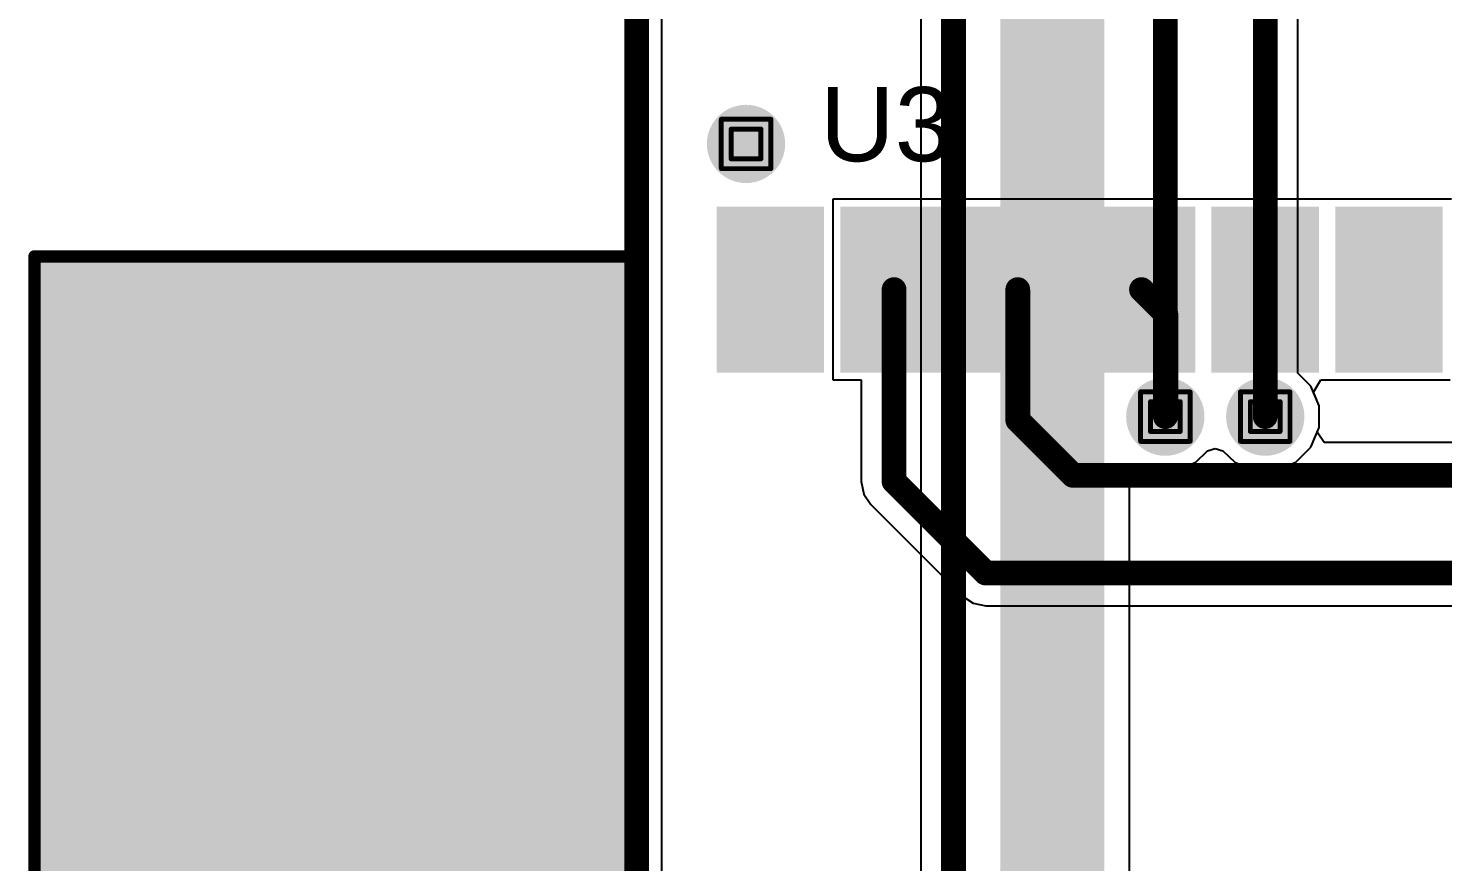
# Model space of a CAD drawing. Header units: inches. Extents: x -6 to 198, y 0 to 119.
# Drawn here: x -6.25 to 8.27, y 30.52 to 39.08 of the extents above; entities that cross this region are included whole.
import ezdxf

# ---------------------------------------------------------------- set-up
doc = ezdxf.new("R2010")
doc.units = ezdxf.units.IN
for name, color, linetype in [('Board Outline', 216, 'Continuous'), ('Bottom Layer', 5, 'Continuous'), ('Bottom Solder', 6, 'Continuous'), ('Drill Drawing', 1, 'Continuous'), ('Keep-Out Layer', 6, 'Continuous'), ('Top Layer', 1, 'Continuous'), ('Top Overlay', 2, 'Continuous'), ('Top Paste', 8, 'Continuous'), ('Top Solder', 216, 'Continuous'), ('Via Holes', 16, 'Continuous')]:
    doc.layers.add(name, color=color, linetype=linetype)
doc.styles.add('Arial', font='', dxfattribs={"height": 0.2})
doc.styles.get('Arial').set_extended_font_data('Arial')

# ---------------------------------------------------------------- blocks, each defined once
blk = doc.blocks.new('41_SMD_M______31')
at = {"layer": 'Keep-Out Layer'}
blk.add_hatch(color=6, dxfattribs=at).paths.add_polyline_path([(-9.045, 10.287), (9.04, 10.287), (9.04, 16.383), (-9.045, 16.383)])
at = {"layer": 'Top Layer'}
for points in [[(8, 9.33), (9.5, 9.33), (9.5, 8.43), (8, 8.43)], [(8, 8.06), (9.5, 8.06), (9.5, 7.16), (8, 7.16)], [(8, 6.79), (9.5, 6.79), (9.5, 5.89), (8, 5.89)], [(8, 5.52), (9.5, 5.52), (9.5, 4.62), (8, 4.62)], [(8, 4.25), (9.5, 4.25), (9.5, 3.35), (8, 3.35)], [(8, 2.98), (9.5, 2.98), (9.5, 2.08), (8, 2.08)]]:
    blk.add_hatch(color=1, dxfattribs=at).paths.add_polyline_path(points)
at = {"layer": 'Top Overlay'}
for points in [[(2.746, 15.367), (5.286, 15.367), (5.286, 15.9), (2.746, 15.9)], [(3.279, 13.36), (3.279, 15.9), (2.746, 15.9), (2.746, 13.36)], [(5.286, 13.36), (5.286, 15.9), (4.752, 15.9), (4.752, 13.36)], [(7.292, 13.36), (7.292, 15.9), (6.759, 15.9), (6.759, 13.36)], [(0.739, 13.36), (3.279, 13.36), (3.279, 13.894), (0.739, 13.894)], [(4.752, 13.36), (7.292, 13.36), (7.292, 13.894), (4.752, 13.894)]]:
    blk.add_hatch(color=2, dxfattribs=at).paths.add_polyline_path(points)
at = {"layer": 'Top Paste'}
for points in [[(8, 9.33), (9.5, 9.33), (9.5, 8.43), (8, 8.43)], [(8, 8.06), (9.5, 8.06), (9.5, 7.16), (8, 7.16)], [(8, 6.79), (9.5, 6.79), (9.5, 5.89), (8, 5.89)], [(8, 5.52), (9.5, 5.52), (9.5, 4.62), (8, 4.62)], [(8, 4.25), (9.5, 4.25), (9.5, 3.35), (8, 3.35)], [(8, 2.98), (9.5, 2.98), (9.5, 2.08), (8, 2.08)]]:
    blk.add_hatch(color=8, dxfattribs=at).paths.add_polyline_path(points)
at = {"layer": 'Top Solder'}
for points in [[(7.898, 9.432), (9.602, 9.432), (9.602, 8.328), (7.898, 8.328)], [(7.898, 8.162), (9.602, 8.162), (9.602, 7.058), (7.898, 7.058)], [(7.898, 6.892), (9.602, 6.892), (9.602, 5.788), (7.898, 5.788)], [(7.898, 5.622), (9.602, 5.622), (9.602, 4.518), (7.898, 4.518)], [(7.898, 4.352), (9.602, 4.352), (9.602, 3.248), (7.898, 3.248)], [(7.898, 3.082), (9.602, 3.082), (9.602, 1.978), (7.898, 1.978)]]:
    blk.add_hatch(color=216, dxfattribs=at).paths.add_polyline_path(points)
at = {"layer": 'Top Overlay'}
for points in [[(9.091, 16.434, 0.127, 0.127, 0), (-9.096, 16.434, 0.127, 0.127, 0)], [(9.091, 16.434, 0.127, 0.127, 0), (9.091, 10.244, 0.127, 0.127, 0)], [(9.086, 10.244, 0.127, 0.127, 0), (-9.096, 10.244, 0.127, 0.127, 0)]]:
    blk.add_lwpolyline(points, format="xyseb", dxfattribs=at)
for points in [[(9.059, 16.434, 0.0635, 0.0635, 1), (9.123, 16.434, 0.0635, 0.0635, 1)], [(9.059, 16.434, 0.0635, 0.0635, 1), (9.123, 16.434, 0.0635, 0.0635, 1)], [(9.054, 10.244, 0.0635, 0.0635, 1), (9.118, 10.244, 0.0635, 0.0635, 1)], [(9.059, 10.244, 0.0635, 0.0635, 1), (9.123, 10.244, 0.0635, 0.0635, 1)]]:
    blk.add_lwpolyline(points, format="xyseb", close=True, dxfattribs=at)

msp = doc.modelspace()

# ---------------------------------------------------------------- hatches: boundary and pattern name
at = {"layer": 'Bottom Layer'}
msp.add_hatch(color=5, dxfattribs=at).paths.add_polyline_path([(3.734, 20.145), (4.801, 20.145), (4.801, 40.498), (3.734, 40.498)])
h = msp.add_hatch(color=5, dxfattribs=at)
edge = h.paths.add_edge_path()
edge.add_arc((1.122, 37.897), 0.3, 0, 360)
h = msp.add_hatch(color=5, dxfattribs=at)
edge = h.paths.add_edge_path()
edge.add_arc((5.426, 35.096), 0.3, 0, 360)
h = msp.add_hatch(color=5, dxfattribs=at)
edge = h.paths.add_edge_path()
edge.add_arc((6.452, 35.096), 0.3, 0, 360)
at = {"layer": 'Bottom Solder'}
h = msp.add_hatch(color=6, dxfattribs=at)
edge = h.paths.add_edge_path()
edge.add_arc((1.122, 37.897), 0.402, 0, 360)
h = msp.add_hatch(color=6, dxfattribs=at)
edge = h.paths.add_edge_path()
edge.add_arc((5.426, 35.096), 0.402, 0, 360)
h = msp.add_hatch(color=6, dxfattribs=at)
edge = h.paths.add_edge_path()
edge.add_arc((6.452, 35.096), 0.402, 0, 360)
at = {"layer": 'Top Layer'}
h = msp.add_hatch(color=1, dxfattribs=at)
edge = h.paths.add_edge_path()
edge.add_arc((1.122, 37.897), 0.3, 0, 360)
h = msp.add_hatch(color=1, dxfattribs=at)
edge = h.paths.add_edge_path()
edge.add_arc((5.426, 35.096), 0.3, 0, 360)
h = msp.add_hatch(color=1, dxfattribs=at)
edge = h.paths.add_edge_path()
edge.add_arc((6.452, 35.096), 0.3, 0, 360)
at = {"layer": 'Top Solder'}
h = msp.add_hatch(color=216, dxfattribs=at)
edge = h.paths.add_edge_path()
edge.add_arc((1.122, 37.897), 0.402, 0, 360)
h = msp.add_hatch(color=216, dxfattribs=at)
edge = h.paths.add_edge_path()
edge.add_arc((5.426, 35.096), 0.402, 0, 360)
h = msp.add_hatch(color=216, dxfattribs=at)
edge = h.paths.add_edge_path()
edge.add_arc((6.452, 35.096), 0.402, 0, 360)
at = {"layer": 'Via Holes'}
h = msp.add_hatch(color=7, dxfattribs=at)
edge = h.paths.add_edge_path()
edge.add_arc((1.122, 37.897), 0.15, 0, 360)
h = msp.add_hatch(color=7, dxfattribs=at)
edge = h.paths.add_edge_path()
edge.add_arc((5.426, 35.096), 0.15, 0, 360)
h = msp.add_hatch(color=7, dxfattribs=at)
edge = h.paths.add_edge_path()
edge.add_arc((6.452, 35.096), 0.15, 0, 360)

# ---------------------------------------------------------------- linework, layer by layer
at = {"layer": 'Board Outline'}
msp.add_lwpolyline([(0, 0, 0.254, 0.254, 0), (0, 55, 0.254, 0.254, 0)], format="xyseb", dxfattribs=at)
at = {"layer": 'Bottom Layer'}
for p, q in [((0.259, 4.271), (0.259, 50.729)), ((2.915, 44.532), (2.915, 18.36)), ((6.788, 35.543), (6.788, 43.87)), ((6.921, 35.41), (6.788, 35.543)), ((7.006, 35.207), (6.921, 35.41)), ((7.006, 34.986), (7.006, 35.207)), ((6.921, 34.783), (7.006, 34.986)), ((5.74, 34.627), (5.86, 34.746)), ((5.86, 34.746), (5.939, 34.77)), ((5.939, 34.77), (6.018, 34.746)), ((6.018, 34.746), (6.138, 34.627)), ((6.765, 34.627), (6.921, 34.783)), ((5.06, 34.514), (5.187, 34.596)), ((5.187, 34.596), (5.316, 34.542)), ((5.537, 34.542), (5.74, 34.627)), ((6.138, 34.627), (6.341, 34.542)), ((6.562, 34.542), (6.765, 34.627)), ((5.06, 23.547), (5.06, 34.514)), ((5.316, 34.542), (5.537, 34.542)), ((6.341, 34.542), (6.562, 34.542))]:
    msp.add_line(p, q, dxfattribs=at)
for points in [[(3.252, 18.36, 0.254, 0.254, 0), (3.252, 44.532, 0.254, 0.254, 0)], [(6.452, 35.341, 0.254, 0.254, 0), (6.452, 43.87, 0.254, 0.254, 0)], [(5.426, 35.096, 0.254, 0.254, 0), (5.426, 43.264, 0.254, 0.254, 0)]]:
    msp.add_lwpolyline(points, format="xyseb", dxfattribs=at)
for points in [[(6.388, 35.341, 0.127, 0.127, 1), (6.515, 35.341, 0.127, 0.127, 1)], [(5.363, 35.096, 0.127, 0.127, 1), (5.49, 35.096, 0.127, 0.127, 1)]]:
    msp.add_lwpolyline(points, format="xyseb", close=True, dxfattribs=at)
at = {"layer": 'Drill Drawing'}
for points in [[(0.868, 38.151, 0.0508, 0.0508, 0), (1.376, 38.151, 0.0508, 0.0508, 0)], [(0.868, 37.643, 0.0508, 0.0508, 0), (0.868, 38.151, 0.0508, 0.0508, 0)], [(0.97, 38.049, 0.0508, 0.0508, 0), (1.275, 38.049, 0.0508, 0.0508, 0)], [(0.97, 37.744, 0.0508, 0.0508, 0), (0.97, 38.049, 0.0508, 0.0508, 0)], [(1.275, 37.744, 0.0508, 0.0508, 0), (1.275, 38.049, 0.0508, 0.0508, 0)], [(1.376, 37.643, 0.0508, 0.0508, 0), (1.376, 38.151, 0.0508, 0.0508, 0)], [(0.97, 37.744, 0.0508, 0.0508, 0), (1.275, 37.744, 0.0508, 0.0508, 0)], [(0.868, 37.643, 0.0508, 0.0508, 0), (1.376, 37.643, 0.0508, 0.0508, 0)], [(5.172, 35.35, 0.0508, 0.0508, 0), (5.68, 35.35, 0.0508, 0.0508, 0)], [(5.172, 34.842, 0.0508, 0.0508, 0), (5.172, 35.35, 0.0508, 0.0508, 0)], [(5.68, 34.842, 0.0508, 0.0508, 0), (5.68, 35.35, 0.0508, 0.0508, 0)], [(6.198, 35.35, 0.0508, 0.0508, 0), (6.706, 35.35, 0.0508, 0.0508, 0)], [(6.198, 34.842, 0.0508, 0.0508, 0), (6.198, 35.35, 0.0508, 0.0508, 0)], [(6.706, 34.842, 0.0508, 0.0508, 0), (6.706, 35.35, 0.0508, 0.0508, 0)], [(5.274, 35.249, 0.0508, 0.0508, 0), (5.579, 35.249, 0.0508, 0.0508, 0)], [(5.274, 34.944, 0.0508, 0.0508, 0), (5.274, 35.249, 0.0508, 0.0508, 0)], [(5.579, 34.944, 0.0508, 0.0508, 0), (5.579, 35.249, 0.0508, 0.0508, 0)], [(6.299, 35.249, 0.0508, 0.0508, 0), (6.604, 35.249, 0.0508, 0.0508, 0)], [(6.299, 34.944, 0.0508, 0.0508, 0), (6.299, 35.249, 0.0508, 0.0508, 0)], [(6.604, 34.944, 0.0508, 0.0508, 0), (6.604, 35.249, 0.0508, 0.0508, 0)], [(5.172, 34.842, 0.0508, 0.0508, 0), (5.68, 34.842, 0.0508, 0.0508, 0)], [(5.274, 34.944, 0.0508, 0.0508, 0), (5.579, 34.944, 0.0508, 0.0508, 0)], [(6.198, 34.842, 0.0508, 0.0508, 0), (6.706, 34.842, 0.0508, 0.0508, 0)], [(6.299, 34.944, 0.0508, 0.0508, 0), (6.604, 34.944, 0.0508, 0.0508, 0)]]:
    msp.add_lwpolyline(points, format="xyseb", dxfattribs=at)
for points in [[(0.856, 38.151, 0.0254, 0.0254, 1), (0.881, 38.151, 0.0254, 0.0254, 1)], [(0.856, 38.151, 0.0254, 0.0254, 1), (0.881, 38.151, 0.0254, 0.0254, 1)], [(0.957, 38.049, 0.0254, 0.0254, 1), (0.983, 38.049, 0.0254, 0.0254, 1)], [(0.957, 38.049, 0.0254, 0.0254, 1), (0.983, 38.049, 0.0254, 0.0254, 1)], [(1.262, 38.049, 0.0254, 0.0254, 1), (1.288, 38.049, 0.0254, 0.0254, 1)], [(1.262, 38.049, 0.0254, 0.0254, 1), (1.288, 38.049, 0.0254, 0.0254, 1)], [(1.364, 38.151, 0.0254, 0.0254, 1), (1.389, 38.151, 0.0254, 0.0254, 1)], [(1.364, 38.151, 0.0254, 0.0254, 1), (1.389, 38.151, 0.0254, 0.0254, 1)], [(0.957, 37.744, 0.0254, 0.0254, 1), (0.983, 37.744, 0.0254, 0.0254, 1)], [(0.957, 37.744, 0.0254, 0.0254, 1), (0.983, 37.744, 0.0254, 0.0254, 1)], [(1.262, 37.744, 0.0254, 0.0254, 1), (1.288, 37.744, 0.0254, 0.0254, 1)], [(1.262, 37.744, 0.0254, 0.0254, 1), (1.288, 37.744, 0.0254, 0.0254, 1)], [(0.856, 37.643, 0.0254, 0.0254, 1), (0.881, 37.643, 0.0254, 0.0254, 1)], [(0.856, 37.643, 0.0254, 0.0254, 1), (0.881, 37.643, 0.0254, 0.0254, 1)], [(1.364, 37.643, 0.0254, 0.0254, 1), (1.389, 37.643, 0.0254, 0.0254, 1)], [(1.364, 37.643, 0.0254, 0.0254, 1), (1.389, 37.643, 0.0254, 0.0254, 1)], [(5.16, 35.35, 0.0254, 0.0254, 1), (5.185, 35.35, 0.0254, 0.0254, 1)], [(5.16, 35.35, 0.0254, 0.0254, 1), (5.185, 35.35, 0.0254, 0.0254, 1)], [(5.668, 35.35, 0.0254, 0.0254, 1), (5.693, 35.35, 0.0254, 0.0254, 1)], [(5.668, 35.35, 0.0254, 0.0254, 1), (5.693, 35.35, 0.0254, 0.0254, 1)], [(6.185, 35.35, 0.0254, 0.0254, 1), (6.21, 35.35, 0.0254, 0.0254, 1)], [(6.185, 35.35, 0.0254, 0.0254, 1), (6.21, 35.35, 0.0254, 0.0254, 1)], [(6.693, 35.35, 0.0254, 0.0254, 1), (6.718, 35.35, 0.0254, 0.0254, 1)], [(6.693, 35.35, 0.0254, 0.0254, 1), (6.718, 35.35, 0.0254, 0.0254, 1)], [(5.261, 35.249, 0.0254, 0.0254, 1), (5.287, 35.249, 0.0254, 0.0254, 1)], [(5.261, 35.249, 0.0254, 0.0254, 1), (5.287, 35.249, 0.0254, 0.0254, 1)], [(5.566, 35.249, 0.0254, 0.0254, 1), (5.592, 35.249, 0.0254, 0.0254, 1)], [(5.566, 35.249, 0.0254, 0.0254, 1), (5.592, 35.249, 0.0254, 0.0254, 1)], [(6.286, 35.249, 0.0254, 0.0254, 1), (6.312, 35.249, 0.0254, 0.0254, 1)], [(6.286, 35.249, 0.0254, 0.0254, 1), (6.312, 35.249, 0.0254, 0.0254, 1)], [(6.591, 35.249, 0.0254, 0.0254, 1), (6.617, 35.249, 0.0254, 0.0254, 1)], [(6.591, 35.249, 0.0254, 0.0254, 1), (6.617, 35.249, 0.0254, 0.0254, 1)], [(5.16, 34.842, 0.0254, 0.0254, 1), (5.185, 34.842, 0.0254, 0.0254, 1)], [(5.16, 34.842, 0.0254, 0.0254, 1), (5.185, 34.842, 0.0254, 0.0254, 1)], [(5.261, 34.944, 0.0254, 0.0254, 1), (5.287, 34.944, 0.0254, 0.0254, 1)], [(5.261, 34.944, 0.0254, 0.0254, 1), (5.287, 34.944, 0.0254, 0.0254, 1)], [(5.566, 34.944, 0.0254, 0.0254, 1), (5.592, 34.944, 0.0254, 0.0254, 1)], [(5.566, 34.944, 0.0254, 0.0254, 1), (5.592, 34.944, 0.0254, 0.0254, 1)], [(5.668, 34.842, 0.0254, 0.0254, 1), (5.693, 34.842, 0.0254, 0.0254, 1)], [(5.668, 34.842, 0.0254, 0.0254, 1), (5.693, 34.842, 0.0254, 0.0254, 1)], [(6.185, 34.842, 0.0254, 0.0254, 1), (6.21, 34.842, 0.0254, 0.0254, 1)], [(6.185, 34.842, 0.0254, 0.0254, 1), (6.21, 34.842, 0.0254, 0.0254, 1)], [(6.286, 34.944, 0.0254, 0.0254, 1), (6.312, 34.944, 0.0254, 0.0254, 1)], [(6.286, 34.944, 0.0254, 0.0254, 1), (6.312, 34.944, 0.0254, 0.0254, 1)], [(6.591, 34.944, 0.0254, 0.0254, 1), (6.617, 34.944, 0.0254, 0.0254, 1)], [(6.591, 34.944, 0.0254, 0.0254, 1), (6.617, 34.944, 0.0254, 0.0254, 1)], [(6.693, 34.842, 0.0254, 0.0254, 1), (6.718, 34.842, 0.0254, 0.0254, 1)], [(6.693, 34.842, 0.0254, 0.0254, 1), (6.718, 34.842, 0.0254, 0.0254, 1)]]:
    msp.add_lwpolyline(points, format="xyseb", close=True, dxfattribs=at)
at = {"layer": 'Top Layer'}
for p, q in [((0.259, 4.271), (0.259, 50.729)), ((3.157, 37.329), (2.014, 37.329)), ((2.014, 37.329), (2.014, 35.474)), ((3.284, 37.329), (3.157, 37.329)), ((3.396, 37.329), (3.284, 37.329)), ((4.539, 37.329), (3.396, 37.329)), ((4.554, 37.329), (4.539, 37.329)), ((4.539, 37.329), (4.539, 37.329)), ((5.697, 37.329), (4.554, 37.329)), ((4.554, 37.329), (4.554, 37.329)), ((5.809, 37.329), (5.697, 37.329)), ((5.824, 37.329), (5.809, 37.329)), ((5.809, 37.329), (5.809, 37.329)), ((6.967, 37.329), (5.824, 37.329)), ((5.824, 37.329), (5.824, 37.329)), ((7.094, 37.329), (6.967, 37.329)), ((7.206, 37.329), (7.094, 37.329)), ((8.237, 37.329), (7.206, 37.329)), ((8.364, 37.329), (8.237, 37.329)), ((2.014, 35.474), (2.305, 35.474)), ((2.305, 35.474), (2.305, 34.43)), ((6.948, 35.347), (7.024, 35.474)), ((7.024, 35.474), (7.079, 35.474)), ((7.079, 35.474), (7.206, 35.474)), ((7.206, 35.474), (8.237, 35.474)), ((8.237, 35.474), (8.349, 35.474)), ((7.006, 35.207), (6.948, 35.347)), ((7.006, 34.986), (7.006, 35.207)), ((6.985, 34.935), (7.006, 34.986)), ((7.055, 34.83), (6.985, 34.935)), ((12.317, 34.83), (7.055, 34.83)), ((2.305, 34.43), (2.331, 34.301)), ((2.331, 34.301), (2.404, 34.192)), ((2.404, 34.192), (3.344, 33.252)), ((3.344, 33.252), (3.453, 33.179)), ((3.453, 33.179), (3.582, 33.153)), ((3.582, 33.153), (11.263, 33.153))]:
    msp.add_line(p, q, dxfattribs=at)
for points in [[(2.642, 34.43, 0.254, 0.254, 0), (2.642, 36.401, 0.254, 0.254, 0)], [(3.912, 35.059, 0.254, 0.254, 0), (3.912, 36.401, 0.254, 0.254, 0)], [(5.182, 36.401, 0.254, 0.254, 0), (5.432, 36.151, 0.254, 0.254, 0)], [(6.452, 35.096, 0.254, 0.254, 0), (6.452, 36.401, 0.254, 0.254, 0)], [(5.432, 35.102, 0.254, 0.254, 0), (5.432, 36.151, 0.254, 0.254, 0)], [(3.912, 35.059, 0.254, 0.254, 0), (4.478, 34.493, 0.254, 0.254, 0)], [(2.642, 34.43, 0.254, 0.254, 0), (3.582, 33.49, 0.254, 0.254, 0)], [(4.478, 34.493, 0.254, 0.254, 0), (12.764, 34.493, 0.254, 0.254, 0)], [(3.582, 33.49, 0.254, 0.254, 0), (11.709, 33.49, 0.254, 0.254, 0)]]:
    msp.add_lwpolyline(points, format="xyseb", dxfattribs=at)
for points in [[(2.578, 36.401, 0.127, 0.127, 1), (2.705, 36.401, 0.127, 0.127, 1)], [(3.848, 36.401, 0.127, 0.127, 1), (3.975, 36.401, 0.127, 0.127, 1)], [(5.118, 36.401, 0.127, 0.127, 1), (5.245, 36.401, 0.127, 0.127, 1)], [(6.388, 36.401, 0.127, 0.127, 1), (6.515, 36.401, 0.127, 0.127, 1)], [(5.368, 36.151, 0.127, 0.127, 1), (5.495, 36.151, 0.127, 0.127, 1)], [(5.368, 36.151, 0.127, 0.127, 1), (5.495, 36.151, 0.127, 0.127, 1)], [(3.848, 35.059, 0.127, 0.127, 1), (3.975, 35.059, 0.127, 0.127, 1)], [(3.848, 35.059, 0.127, 0.127, 1), (3.975, 35.059, 0.127, 0.127, 1)], [(5.368, 35.102, 0.127, 0.127, 1), (5.495, 35.102, 0.127, 0.127, 1)], [(6.388, 35.096, 0.127, 0.127, 1), (6.515, 35.096, 0.127, 0.127, 1)], [(2.578, 34.43, 0.127, 0.127, 1), (2.705, 34.43, 0.127, 0.127, 1)], [(2.578, 34.43, 0.127, 0.127, 1), (2.705, 34.43, 0.127, 0.127, 1)], [(4.414, 34.493, 0.127, 0.127, 1), (4.541, 34.493, 0.127, 0.127, 1)], [(4.414, 34.493, 0.127, 0.127, 1), (4.541, 34.493, 0.127, 0.127, 1)], [(3.518, 33.49, 0.127, 0.127, 1), (3.645, 33.49, 0.127, 0.127, 1)], [(3.518, 33.49, 0.127, 0.127, 1), (3.645, 33.49, 0.127, 0.127, 1)]]:
    msp.add_lwpolyline(points, format="xyseb", close=True, dxfattribs=at)

# ---------------------------------------------------------------- block references
at = {"rotation": 90}
msp.add_blockref('41_SMD_M______31', (10.252, 27.651), dxfattribs=at)

# ---------------------------------------------------------------- texts
at = {"layer": 'Top Overlay', "style": 'Arial'}
msp.add_text('U3', height=0.762, dxfattribs=at).set_placement((1.88, 37.719))

doc.saveas('drawing.dxf')
